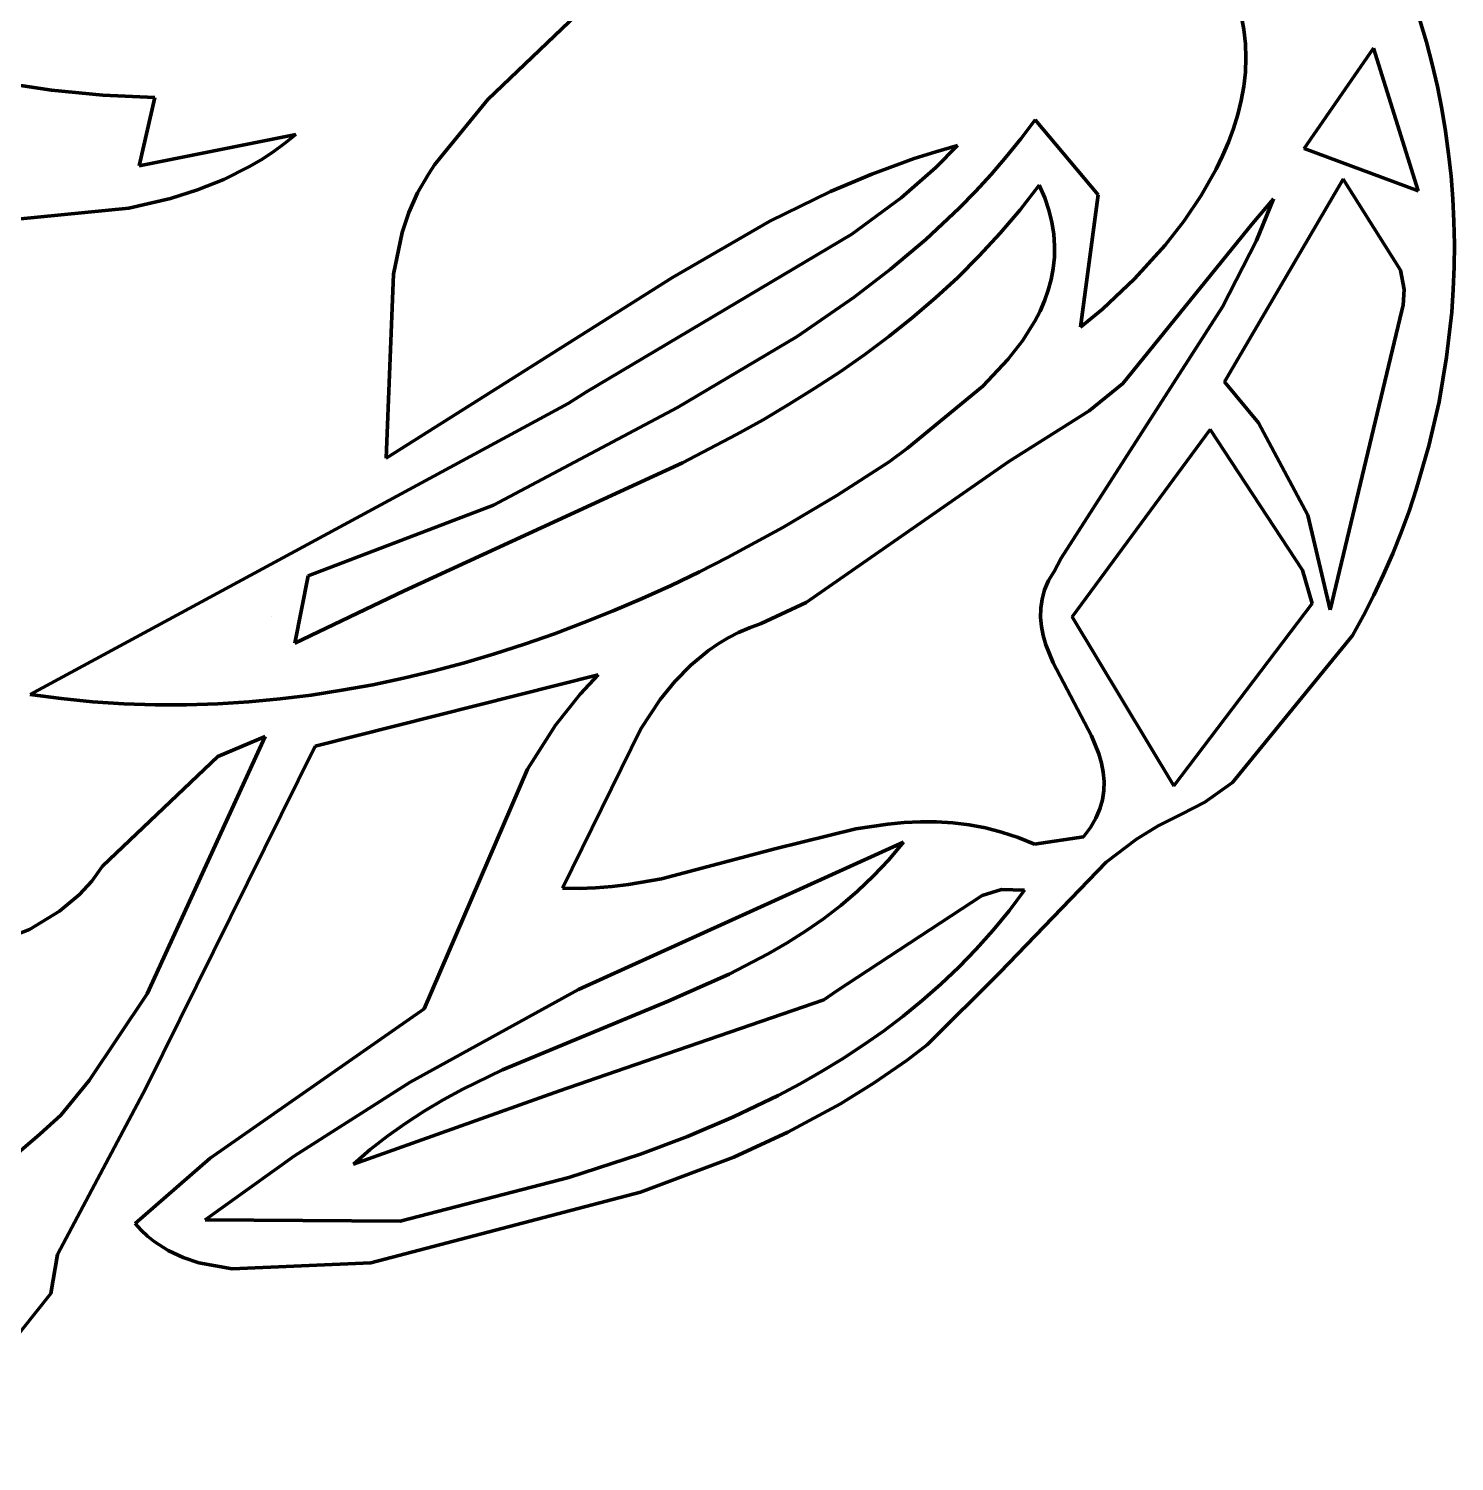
# Model space of a CAD drawing. Header units: millimetres. Extents: x 0 to 10.4, y 0 to 10.4.
# Drawn here: x 7.602 to 8.284, y 5.383 to 6.069 of the extents above; entities that cross this region are included whole.
import ezdxf

# ---------------------------------------------------------------- set-up
doc = ezdxf.new("R2010")
doc.units = ezdxf.units.MM
doc.layers.add('color#2b2b2bff', color=7, linetype='CONTINUOUS', lineweight=100)
doc.layers.add('color#fdfdfdff', color=7, linetype='CONTINUOUS', lineweight=100)

msp = doc.modelspace()

# ---------------------------------------------------------------- linework, layer by layer
at = {"layer": 'color#2b2b2bff'}
for p, q in [((7.94203, 6.14974), (7.82203, 6.03493)), ((8.18378, 6.06844), (8.18247, 6.07525)), ((8.18453, 6.06163), (8.18378, 6.06844)), ((8.26798, 6.07284), (8.27109, 6.06235)), ((8.18476, 6.05481), (8.18453, 6.06163)), ((8.27109, 6.06235), (8.27387, 6.05179)), ((8.18448, 6.048), (8.18476, 6.05481)), ((8.24582, 6.05953), (8.21258, 6.01156)), ((8.26711, 5.99122), (8.24582, 6.05953)), ((8.18372, 6.04122), (8.18448, 6.048)), ((8.27387, 6.05179), (8.27633, 6.04116)), ((7.61325, 6.03941), (7.58903, 6.04303)), ((8.18251, 6.03446), (8.18372, 6.04122)), ((8.27633, 6.04116), (8.27845, 6.03048)), ((7.63778, 6.03701), (7.61325, 6.03941)), ((7.66262, 6.03585), (7.63778, 6.03701)), ((7.65517, 6.00327), (7.66262, 6.03585)), ((7.82203, 6.03493), (7.79988, 6.00786)), ((8.18086, 6.02775), (8.18251, 6.03446)), ((8.17881, 6.02109), (8.18086, 6.02775)), ((8.27845, 6.03048), (8.28026, 6.01976)), ((8.07712, 6.01618), (8.0839, 6.02517)), ((8.0839, 6.02517), (8.11407, 5.98933)), ((8.17638, 6.0145), (8.17881, 6.02109)), ((7.73011, 6.01816), (7.65517, 6.00327)), ((7.71921, 6.0098), (7.72474, 6.01382)), ((7.72474, 6.01382), (7.73011, 6.01816)), ((8.07009, 6.00748), (8.07712, 6.01618)), ((8.1736, 6.00797), (8.17638, 6.0145)), ((8.28026, 6.01976), (8.28174, 6.009)), ((7.71353, 6.00609), (7.71921, 6.0098)), ((7.79988, 6.00786), (7.79658, 6.0036)), ((8.00572, 5.99928), (8.02599, 6.00667)), ((8.02599, 6.00667), (8.03633, 6.00995)), ((8.03633, 6.00995), (8.0468, 6.01293)), ((8.0468, 6.01293), (8.03637, 6.00243)), ((8.06281, 5.99905), (8.07009, 6.00748)), ((8.17048, 6.00153), (8.1736, 6.00797)), ((8.21258, 6.01156), (8.26711, 5.99122)), ((8.28174, 6.009), (8.28289, 5.9982)), ((7.69566, 5.99667), (7.7077, 6.00267)), ((7.7077, 6.00267), (7.71353, 6.00609)), ((7.79658, 6.0036), (7.79358, 5.99924)), ((8.03637, 6.00243), (8.01976, 5.98794)), ((8.16334, 5.98895), (8.17048, 6.00153)), ((7.68315, 5.99167), (7.69566, 5.99667)), ((7.79358, 5.99924), (7.78843, 5.99024)), ((7.98593, 5.99088), (8.00572, 5.99928)), ((8.05531, 5.9909), (8.06281, 5.99905)), ((8.08587, 5.99399), (8.0767, 5.98218)), ((8.08847, 5.98795), (8.08587, 5.99399)), ((8.23131, 5.99681), (8.17455, 5.8998)), ((8.25868, 5.95326), (8.23131, 5.99681)), ((8.28289, 5.9982), (8.28373, 5.98738)), ((7.65026, 5.98289), (7.67023, 5.98758)), ((7.67023, 5.98758), (7.68315, 5.99167)), ((7.78843, 5.99024), (7.7843, 5.98091)), ((7.95701, 5.97667), (7.98593, 5.99088)), ((8.01976, 5.98794), (7.99613, 5.97053)), ((8.04759, 5.98299), (8.05531, 5.9909)), ((8.09048, 5.98201), (8.08847, 5.98795)), ((8.11361, 5.98584), (8.10567, 5.92602)), ((8.11407, 5.98933), (8.11361, 5.98584)), ((8.15517, 5.97682), (8.16334, 5.98895)), ((8.19788, 5.98741), (8.18792, 5.97552)), ((8.18981, 5.96741), (8.19788, 5.98741)), ((8.28373, 5.98738), (8.28425, 5.97655)), ((7.554, 5.9734), (7.65026, 5.98289)), ((7.7843, 5.98091), (7.78109, 5.97128)), ((8.03153, 5.96791), (8.04759, 5.98299)), ((8.0767, 5.98218), (8.06713, 5.9709)), ((8.09192, 5.9762), (8.09048, 5.98201)), ((7.91034, 5.94975), (7.95701, 5.97667)), ((8.09283, 5.97049), (8.09192, 5.9762)), ((8.18792, 5.97552), (8.12583, 5.89896)), ((8.14616, 5.96524), (8.15517, 5.97682)), ((8.28425, 5.97655), (8.28446, 5.96571)), ((7.78109, 5.97128), (7.77692, 5.95132)), ((7.99613, 5.97053), (7.86927, 5.89508)), ((8.01472, 5.95372), (8.03153, 5.96791)), ((8.06713, 5.9709), (8.05717, 5.96013)), ((8.09323, 5.96489), (8.09283, 5.97049)), ((8.1315, 5.94906), (8.14616, 5.96524)), ((8.17346, 5.9357), (8.18981, 5.96741)), ((8.28446, 5.96571), (8.28435, 5.95487)), ((8.05717, 5.96013), (8.04685, 5.94983)), ((8.09258, 5.95404), (8.09313, 5.95941)), ((8.09313, 5.95941), (8.09323, 5.96489)), ((7.99725, 5.94032), (8.01472, 5.95372)), ((8.09158, 5.94877), (8.09258, 5.95404)), ((8.2604, 5.94393), (8.25868, 5.95326)), ((8.28435, 5.95487), (8.28392, 5.94404)), ((7.77692, 5.95132), (7.77333, 5.86327)), ((7.77333, 5.86327), (7.91034, 5.94975)), ((8.04685, 5.94983), (8.03619, 5.93999)), ((8.09017, 5.94361), (8.09158, 5.94877)), ((8.11606, 5.93459), (8.1315, 5.94906)), ((7.97001, 5.92153), (7.99725, 5.94032)), ((8.03619, 5.93999), (8.02521, 5.93058)), ((8.08622, 5.93362), (8.08838, 5.93856)), ((8.08838, 5.93856), (8.09017, 5.94361)), ((8.25993, 5.93651), (8.2604, 5.94393)), ((8.28392, 5.94404), (8.28319, 5.93323)), ((8.08372, 5.92878), (8.08622, 5.93362)), ((8.09637, 5.81539), (8.17346, 5.9357)), ((8.10567, 5.92602), (8.11606, 5.93459)), ((8.22512, 5.79074), (8.25938, 5.93395)), ((8.25938, 5.93395), (8.25993, 5.93651)), ((8.28319, 5.93323), (8.28078, 5.91168)), ((8.02521, 5.93058), (8.01393, 5.92157)), ((8.07782, 5.91941), (8.08372, 5.92878)), ((7.91283, 5.88751), (7.97001, 5.92153)), ((8.01393, 5.92157), (8.00236, 5.91294)), ((8.07086, 5.91045), (8.07782, 5.91941)), ((8.00236, 5.91294), (7.99054, 5.90466)), ((8.05891, 5.89775), (8.07086, 5.91045)), ((8.28078, 5.91168), (8.27715, 5.8903)), ((7.99054, 5.90466), (7.97846, 5.89671)), ((7.97846, 5.89671), (7.96617, 5.88907)), ((8.02289, 5.86808), (8.05891, 5.89775)), ((8.12583, 5.89896), (8.10981, 5.88587)), ((8.17455, 5.8998), (8.19074, 5.88014)), ((7.86927, 5.89508), (7.86044, 5.88945)), ((8.27715, 5.8903), (8.27231, 5.86915)), ((7.86044, 5.88945), (7.60299, 5.75024)), ((7.82478, 5.84087), (7.91283, 5.88751)), ((7.96617, 5.88907), (7.95368, 5.8817)), ((8.10981, 5.88587), (8.0964, 5.8775)), ((7.95368, 5.8817), (7.941, 5.87459)), ((8.0964, 5.8775), (8.07137, 5.86173)), ((8.16765, 5.87704), (8.10159, 5.7874)), ((8.21177, 5.80967), (8.16765, 5.87704)), ((8.19074, 5.88014), (8.21439, 5.836)), ((7.941, 5.87459), (7.91518, 5.86102)), ((8.01403, 5.86158), (8.02289, 5.86808)), ((8.27231, 5.86915), (8.26626, 5.84828)), ((7.91518, 5.86102), (7.78194, 5.79985)), ((8.07137, 5.86173), (7.97437, 5.79418)), ((7.98901, 5.8454), (8.01403, 5.86158)), ((7.96323, 5.83008), (7.98901, 5.8454)), ((8.26626, 5.84828), (8.26279, 5.83798)), ((7.73611, 5.80704), (7.82478, 5.84087)), ((8.21439, 5.836), (8.22512, 5.79074)), ((8.26279, 5.83798), (8.25902, 5.82777)), ((7.93677, 5.8157), (7.96323, 5.83008)), ((8.25902, 5.82777), (8.25496, 5.81766)), ((7.9233, 5.8089), (7.93677, 5.8157)), ((8.09298, 5.80911), (8.09637, 5.81539)), ((8.25496, 5.81766), (8.2506, 5.80767)), ((7.90968, 5.80238), (7.9233, 5.8089)), ((8.09035, 5.80469), (8.09298, 5.80911)), ((8.21649, 5.79376), (8.21177, 5.80967)), ((8.2506, 5.80767), (8.24596, 5.7978)), ((7.72969, 5.77475), (7.73611, 5.80704)), ((7.89591, 5.79614), (7.90968, 5.80238)), ((8.08844, 5.80028), (8.09035, 5.80469)), ((7.78194, 5.79985), (7.72969, 5.77475)), ((7.88202, 5.7902), (7.89591, 5.79614)), ((7.97437, 5.79418), (7.95284, 5.78416)), ((8.08657, 5.79149), (8.0872, 5.79588)), ((8.0872, 5.79588), (8.08844, 5.80028)), ((8.15027, 5.70651), (8.21649, 5.79376)), ((8.24596, 5.7978), (8.24102, 5.78806)), ((7.71849, 5.78752), (7.71849, 5.78752)), ((7.868, 5.78457), (7.88202, 5.7902)), ((8.0865, 5.78711), (8.08657, 5.79149)), ((8.08693, 5.78274), (8.0865, 5.78711)), ((8.10159, 5.7874), (8.15027, 5.70651)), ((8.24102, 5.78806), (8.2358, 5.77845)), ((7.85386, 5.77926), (7.868, 5.78457)), ((7.94729, 5.78215), (7.942, 5.77984)), ((7.95284, 5.78416), (7.94729, 5.78215)), ((8.0878, 5.77837), (8.08693, 5.78274)), ((7.82526, 5.76967), (7.83961, 5.77429)), ((7.83961, 5.77429), (7.85386, 5.77926)), ((7.93219, 5.77436), (7.92763, 5.77122)), ((7.93697, 5.77724), (7.93219, 5.77436)), ((7.942, 5.77984), (7.93697, 5.77724)), ((8.08906, 5.77401), (8.0878, 5.77837)), ((8.09253, 5.76529), (8.08906, 5.77401)), ((8.2358, 5.77845), (8.17838, 5.70811)), ((7.81082, 5.7654), (7.82526, 5.76967)), ((7.92763, 5.77122), (7.91917, 5.76422)), ((7.87485, 5.75965), (7.7394, 5.72546)), ((7.78167, 5.758), (7.79628, 5.76151)), ((7.79628, 5.76151), (7.81082, 5.7654)), ((7.86618, 5.75029), (7.87485, 5.75965)), ((7.91917, 5.76422), (7.9115, 5.75636)), ((8.11085, 5.73048), (8.09253, 5.76529)), ((7.75224, 5.75218), (7.76699, 5.75489)), ((7.76699, 5.75489), (7.78167, 5.758)), ((7.9115, 5.75636), (7.90453, 5.74776)), ((7.60299, 5.75024), (7.61795, 5.7482)), ((7.61795, 5.7482), (7.63292, 5.74668)), ((7.63292, 5.74668), (7.64789, 5.74569)), ((7.69278, 5.74568), (7.7077, 5.74663)), ((7.7077, 5.74663), (7.72259, 5.74804)), ((7.72259, 5.74804), (7.73744, 5.7499)), ((7.73744, 5.7499), (7.75224, 5.75218)), ((7.85447, 5.73548), (7.86618, 5.75029)), ((7.90453, 5.74776), (7.89516, 5.73376)), ((7.64789, 5.74569), (7.66287, 5.7452)), ((7.66287, 5.7452), (7.67783, 5.7452)), ((7.67783, 5.7452), (7.69278, 5.74568)), ((7.84098, 5.7145), (7.85447, 5.73548)), ((7.89516, 5.73376), (7.85776, 5.65749)), ((7.7394, 5.72546), (7.6584, 5.56176)), ((7.65907, 5.60689), (7.7155, 5.73014)), ((7.7155, 5.73014), (7.69283, 5.72045)), ((8.11432, 5.72175), (8.11085, 5.73048)), ((7.69283, 5.72045), (7.63771, 5.66801)), ((8.11557, 5.71738), (8.11432, 5.72175)), ((7.79152, 5.59969), (7.84098, 5.7145)), ((8.11644, 5.713), (8.11557, 5.71738)), ((8.11687, 5.70861), (8.11644, 5.713)), ((8.11679, 5.70421), (8.11687, 5.70861)), ((8.17838, 5.70811), (8.165, 5.69864)), ((8.11491, 5.69539), (8.11616, 5.69981)), ((8.11616, 5.69981), (8.11679, 5.70421)), ((8.165, 5.69864), (8.15387, 5.69292)), ((8.11036, 5.68652), (8.113, 5.69096)), ((8.113, 5.69096), (8.11491, 5.69539)), ((8.15387, 5.69292), (8.14274, 5.68736)), ((7.9594, 5.67637), (7.99803, 5.68583)), ((7.99803, 5.68583), (8.01348, 5.68818)), ((8.01348, 5.68818), (8.02122, 5.6889)), ((8.02122, 5.6889), (8.02896, 5.68926)), ((8.02896, 5.68926), (8.03672, 5.68923)), ((8.03672, 5.68923), (8.04448, 5.68876)), ((8.04448, 5.68876), (8.05226, 5.68782)), ((8.05226, 5.68782), (8.06006, 5.68637)), ((8.06006, 5.68637), (8.06787, 5.68438)), ((8.06787, 5.68438), (8.0757, 5.6818)), ((8.10695, 5.68207), (8.11036, 5.68652)), ((8.14274, 5.68736), (8.13232, 5.68095)), ((8.02086, 5.67949), (7.86537, 5.60899)), ((8.01393, 5.67114), (8.02086, 5.67949)), ((8.0757, 5.6818), (8.08355, 5.6786)), ((8.08355, 5.6786), (8.10695, 5.68207)), ((8.13232, 5.68095), (8.1178, 5.66999)), ((7.90504, 5.66198), (7.9594, 5.67637)), ((8.00662, 5.66335), (8.01393, 5.67114)), ((7.63771, 5.66801), (7.6325, 5.66084)), ((8.1178, 5.66999), (8.06697, 5.6172)), ((7.6325, 5.66084), (7.6267, 5.65453)), ((7.85776, 5.65749), (7.8657, 5.65735)), ((7.8657, 5.65735), (7.87361, 5.65762)), ((7.87361, 5.65762), (7.8815, 5.65826)), ((7.8815, 5.65826), (7.88937, 5.65922)), ((7.88937, 5.65922), (7.90504, 5.66198)), ((7.99895, 5.65607), (8.00662, 5.66335)), ((8.06785, 5.6568), (8.05858, 5.65392)), ((8.07878, 5.65654), (8.06785, 5.6568)), ((7.6267, 5.65453), (7.61704, 5.64643)), ((8.05858, 5.65392), (7.98907, 5.60839)), ((7.99096, 5.64927), (7.99895, 5.65607)), ((8.07143, 5.64673), (8.07878, 5.65654)), ((7.61704, 5.64643), (7.60272, 5.63774)), ((7.97408, 5.63694), (7.98266, 5.6429)), ((7.98266, 5.6429), (7.99096, 5.64927)), ((8.06374, 5.63733), (8.07143, 5.64673)), ((7.60272, 5.63774), (7.53109, 5.60975)), ((7.96525, 5.63135), (7.97408, 5.63694)), ((8.05573, 5.62834), (8.06374, 5.63733)), ((7.9562, 5.62608), (7.96525, 5.63135)), ((7.93749, 5.61639), (7.9562, 5.62608)), ((8.04741, 5.61976), (8.05573, 5.62834)), ((7.90836, 5.60339), (7.93749, 5.61639)), ((8.06697, 5.6172), (8.03231, 5.5827)), ((8.03879, 5.61155), (8.04741, 5.61976)), ((7.86537, 5.60899), (7.78489, 5.56459)), ((8.02989, 5.60372), (8.03879, 5.61155)), ((7.63127, 5.56549), (7.65907, 5.60689)), ((7.8291, 5.5706), (7.90836, 5.60339)), ((7.98282, 5.60413), (7.8878, 5.57141)), ((7.98907, 5.60839), (7.98282, 5.60413)), ((8.02073, 5.59625), (8.02989, 5.60372)), ((7.68913, 5.52827), (7.79152, 5.59969)), ((8.01131, 5.58913), (8.02073, 5.59625)), ((8.00165, 5.58235), (8.01131, 5.58913)), ((7.99177, 5.57589), (8.00165, 5.58235)), ((8.03231, 5.5827), (8.02268, 5.5752)), ((7.98168, 5.56973), (7.99177, 5.57589)), ((8.02268, 5.5752), (8.00691, 5.56431)), ((7.81002, 5.56123), (7.8291, 5.5706)), ((7.8878, 5.57141), (7.85631, 5.56046)), ((7.97139, 5.56388), (7.98168, 5.56973)), ((7.6584, 5.56176), (7.61609, 5.48225)), ((7.61772, 5.54891), (7.63127, 5.56549)), ((7.78489, 5.56459), (7.72951, 5.52935)), ((7.80073, 5.55616), (7.81002, 5.56123)), ((7.96092, 5.55832), (7.97139, 5.56388)), ((8.00691, 5.56431), (7.99069, 5.55428)), ((7.85631, 5.56046), (7.75776, 5.52549)), ((7.79163, 5.55078), (7.80073, 5.55616)), ((7.93949, 5.548), (7.96092, 5.55832)), ((7.99069, 5.55428), (7.96559, 5.54072)), ((7.60769, 5.53979), (7.61772, 5.54891)), ((7.78277, 5.54506), (7.79163, 5.55078)), ((7.91749, 5.53867), (7.93949, 5.548)), ((7.77415, 5.53897), (7.78277, 5.54506)), ((7.96559, 5.54072), (7.93969, 5.52878)), ((7.59742, 5.53097), (7.60769, 5.53979)), ((7.7658, 5.53246), (7.77415, 5.53897)), ((7.89506, 5.53025), (7.91749, 5.53867)), ((7.65328, 5.49705), (7.68913, 5.52827)), ((7.72951, 5.52935), (7.68674, 5.49875)), ((7.75776, 5.52549), (7.7658, 5.53246)), ((7.86081, 5.51908), (7.89506, 5.53025)), ((7.93969, 5.52878), (7.89513, 5.51194)), ((7.78012, 5.49814), (7.86081, 5.51908)), ((7.89513, 5.51194), (7.76597, 5.47822)), ((7.65617, 5.49389), (7.65328, 5.49705)), ((7.6592, 5.49102), (7.65617, 5.49389)), ((7.68674, 5.49875), (7.78012, 5.49814)), ((7.66236, 5.48844), (7.6592, 5.49102)), ((7.66908, 5.48407), (7.66236, 5.48844)), ((7.61609, 5.48225), (7.61291, 5.4635)), ((7.67624, 5.48068), (7.66908, 5.48407)), ((7.68378, 5.47816), (7.67624, 5.48068)), ((7.69977, 5.47533), (7.68378, 5.47816)), ((7.76597, 5.47822), (7.69977, 5.47533)), ((7.61291, 5.4635), (7.5487, 5.38319))]:
    msp.add_line(p, q, dxfattribs=at)
at = {"layer": 'color#fdfdfdff'}
for p, q in [((7.82203, 6.03493), (7.94203, 6.14974)), ((8.18247, 6.07525), (8.18378, 6.06844)), ((8.18378, 6.06844), (8.18453, 6.06163)), ((8.27109, 6.06235), (8.26798, 6.07284)), ((8.18453, 6.06163), (8.18476, 6.05481)), ((8.27387, 6.05179), (8.27109, 6.06235)), ((8.18476, 6.05481), (8.18448, 6.048)), ((8.21258, 6.01156), (8.24582, 6.05953)), ((8.24582, 6.05953), (8.26711, 5.99122)), ((8.18448, 6.048), (8.18372, 6.04122)), ((8.27633, 6.04116), (8.27387, 6.05179)), ((7.58903, 6.04303), (7.61325, 6.03941)), ((8.18372, 6.04122), (8.18251, 6.03446)), ((8.27845, 6.03048), (8.27633, 6.04116)), ((7.61325, 6.03941), (7.63778, 6.03701)), ((7.63778, 6.03701), (7.66262, 6.03585)), ((7.66262, 6.03585), (7.65517, 6.00327)), ((7.79988, 6.00786), (7.82203, 6.03493)), ((8.18251, 6.03446), (8.18086, 6.02775)), ((8.18086, 6.02775), (8.17881, 6.02109)), ((8.28026, 6.01976), (8.27845, 6.03048)), ((8.0839, 6.02517), (8.07712, 6.01618)), ((8.11407, 5.98933), (8.0839, 6.02517)), ((8.17881, 6.02109), (8.17638, 6.0145)), ((7.65517, 6.00327), (7.73011, 6.01816)), ((7.72474, 6.01382), (7.71921, 6.0098)), ((7.73011, 6.01816), (7.72474, 6.01382)), ((8.07712, 6.01618), (8.07009, 6.00748)), ((8.17638, 6.0145), (8.1736, 6.00797)), ((8.28174, 6.009), (8.28026, 6.01976)), ((7.71921, 6.0098), (7.71353, 6.00609)), ((7.79658, 6.0036), (7.79988, 6.00786)), ((8.02599, 6.00667), (8.00572, 5.99928)), ((8.03633, 6.00995), (8.02599, 6.00667)), ((8.0468, 6.01293), (8.03633, 6.00995)), ((8.03637, 6.00243), (8.0468, 6.01293)), ((8.07009, 6.00748), (8.06281, 5.99905)), ((8.1736, 6.00797), (8.17048, 6.00153)), ((8.26711, 5.99122), (8.21258, 6.01156)), ((8.28289, 5.9982), (8.28174, 6.009)), ((7.7077, 6.00267), (7.69566, 5.99667)), ((7.71353, 6.00609), (7.7077, 6.00267)), ((7.79358, 5.99924), (7.79658, 6.0036)), ((8.01976, 5.98794), (8.03637, 6.00243)), ((8.17048, 6.00153), (8.16334, 5.98895)), ((7.69566, 5.99667), (7.68315, 5.99167)), ((7.78843, 5.99024), (7.79358, 5.99924)), ((8.00572, 5.99928), (7.98593, 5.99088)), ((8.06281, 5.99905), (8.05531, 5.9909)), ((8.0767, 5.98218), (8.08587, 5.99399)), ((8.08587, 5.99399), (8.08847, 5.98795)), ((8.17455, 5.8998), (8.23131, 5.99681)), ((8.23131, 5.99681), (8.25868, 5.95326)), ((8.28373, 5.98738), (8.28289, 5.9982)), ((7.67023, 5.98758), (7.65026, 5.98289)), ((7.68315, 5.99167), (7.67023, 5.98758)), ((7.7843, 5.98091), (7.78843, 5.99024)), ((7.98593, 5.99088), (7.95701, 5.97667)), ((7.99613, 5.97053), (8.01976, 5.98794)), ((8.05531, 5.9909), (8.04759, 5.98299)), ((8.08847, 5.98795), (8.09048, 5.98201)), ((8.10567, 5.92602), (8.11361, 5.98584)), ((8.11361, 5.98584), (8.11407, 5.98933)), ((8.16334, 5.98895), (8.15517, 5.97682)), ((8.18792, 5.97552), (8.19788, 5.98741)), ((8.19788, 5.98741), (8.18981, 5.96741)), ((8.28425, 5.97655), (8.28373, 5.98738)), ((7.65026, 5.98289), (7.554, 5.9734)), ((7.78109, 5.97128), (7.7843, 5.98091)), ((8.04759, 5.98299), (8.03153, 5.96791)), ((8.06713, 5.9709), (8.0767, 5.98218)), ((8.09048, 5.98201), (8.09192, 5.9762)), ((7.95701, 5.97667), (7.91034, 5.94975)), ((8.09192, 5.9762), (8.09283, 5.97049)), ((8.12583, 5.89896), (8.18792, 5.97552)), ((8.15517, 5.97682), (8.14616, 5.96524)), ((8.28446, 5.96571), (8.28425, 5.97655)), ((7.77692, 5.95132), (7.78109, 5.97128)), ((7.86927, 5.89508), (7.99613, 5.97053)), ((8.03153, 5.96791), (8.01472, 5.95372)), ((8.05717, 5.96013), (8.06713, 5.9709)), ((8.09283, 5.97049), (8.09323, 5.96489)), ((8.14616, 5.96524), (8.1315, 5.94906)), ((8.18981, 5.96741), (8.17346, 5.9357)), ((8.28435, 5.95487), (8.28446, 5.96571)), ((8.04685, 5.94983), (8.05717, 5.96013)), ((8.09313, 5.95941), (8.09258, 5.95404)), ((8.09323, 5.96489), (8.09313, 5.95941)), ((8.01472, 5.95372), (7.99725, 5.94032)), ((8.09258, 5.95404), (8.09158, 5.94877)), ((8.25868, 5.95326), (8.2604, 5.94393)), ((8.28392, 5.94404), (8.28435, 5.95487)), ((7.77333, 5.86327), (7.77692, 5.95132)), ((7.91034, 5.94975), (7.77333, 5.86327)), ((8.03619, 5.93999), (8.04685, 5.94983)), ((8.09158, 5.94877), (8.09017, 5.94361)), ((8.1315, 5.94906), (8.11606, 5.93459)), ((7.99725, 5.94032), (7.97001, 5.92153)), ((8.02521, 5.93058), (8.03619, 5.93999)), ((8.08838, 5.93856), (8.08622, 5.93362)), ((8.09017, 5.94361), (8.08838, 5.93856)), ((8.2604, 5.94393), (8.25993, 5.93651)), ((8.28319, 5.93323), (8.28392, 5.94404)), ((8.08622, 5.93362), (8.08372, 5.92878)), ((8.17346, 5.9357), (8.09637, 5.81539)), ((8.11606, 5.93459), (8.10567, 5.92602)), ((8.25938, 5.93395), (8.22512, 5.79074)), ((8.25993, 5.93651), (8.25938, 5.93395)), ((8.28078, 5.91168), (8.28319, 5.93323)), ((8.01393, 5.92157), (8.02521, 5.93058)), ((8.08372, 5.92878), (8.07782, 5.91941)), ((7.97001, 5.92153), (7.91283, 5.88751)), ((8.00236, 5.91294), (8.01393, 5.92157)), ((8.07782, 5.91941), (8.07086, 5.91045)), ((7.99054, 5.90466), (8.00236, 5.91294)), ((8.07086, 5.91045), (8.05891, 5.89775)), ((8.27715, 5.8903), (8.28078, 5.91168)), ((7.97846, 5.89671), (7.99054, 5.90466)), ((7.96617, 5.88907), (7.97846, 5.89671)), ((8.05891, 5.89775), (8.02289, 5.86808)), ((8.10981, 5.88587), (8.12583, 5.89896)), ((8.19074, 5.88014), (8.17455, 5.8998)), ((7.86044, 5.88945), (7.86927, 5.89508)), ((8.27231, 5.86915), (8.27715, 5.8903)), ((7.60299, 5.75024), (7.86044, 5.88945)), ((7.91283, 5.88751), (7.82478, 5.84087)), ((7.95368, 5.8817), (7.96617, 5.88907)), ((8.0964, 5.8775), (8.10981, 5.88587)), ((7.941, 5.87459), (7.95368, 5.8817)), ((8.07137, 5.86173), (8.0964, 5.8775)), ((8.10159, 5.7874), (8.16765, 5.87704)), ((8.16765, 5.87704), (8.21177, 5.80967)), ((8.21439, 5.836), (8.19074, 5.88014)), ((7.91518, 5.86102), (7.941, 5.87459)), ((8.02289, 5.86808), (8.01403, 5.86158)), ((8.26626, 5.84828), (8.27231, 5.86915)), ((7.78194, 5.79985), (7.91518, 5.86102)), ((7.97437, 5.79418), (8.07137, 5.86173)), ((8.01403, 5.86158), (7.98901, 5.8454)), ((7.98901, 5.8454), (7.96323, 5.83008)), ((8.26279, 5.83798), (8.26626, 5.84828)), ((7.82478, 5.84087), (7.73611, 5.80704)), ((8.22512, 5.79074), (8.21439, 5.836)), ((8.25902, 5.82777), (8.26279, 5.83798)), ((7.96323, 5.83008), (7.93677, 5.8157)), ((8.25496, 5.81766), (8.25902, 5.82777)), ((7.93677, 5.8157), (7.9233, 5.8089)), ((8.09637, 5.81539), (8.09298, 5.80911)), ((8.2506, 5.80767), (8.25496, 5.81766)), ((7.9233, 5.8089), (7.90968, 5.80238)), ((8.09298, 5.80911), (8.09035, 5.80469)), ((8.21177, 5.80967), (8.21649, 5.79376)), ((8.24596, 5.7978), (8.2506, 5.80767)), ((7.73611, 5.80704), (7.72969, 5.77475)), ((7.90968, 5.80238), (7.89591, 5.79614)), ((8.09035, 5.80469), (8.08844, 5.80028)), ((7.72969, 5.77475), (7.78194, 5.79985)), ((7.89591, 5.79614), (7.88202, 5.7902)), ((7.95284, 5.78416), (7.97437, 5.79418)), ((8.0872, 5.79588), (8.08657, 5.79149)), ((8.08844, 5.80028), (8.0872, 5.79588)), ((8.21649, 5.79376), (8.15027, 5.70651)), ((8.24102, 5.78806), (8.24596, 5.7978)), ((7.71849, 5.78752), (7.71849, 5.78752)), ((7.88202, 5.7902), (7.868, 5.78457)), ((8.08657, 5.79149), (8.0865, 5.78711)), ((8.0865, 5.78711), (8.08693, 5.78274)), ((8.15027, 5.70651), (8.10159, 5.7874)), ((8.2358, 5.77845), (8.24102, 5.78806)), ((7.868, 5.78457), (7.85386, 5.77926)), ((7.942, 5.77984), (7.94729, 5.78215)), ((7.94729, 5.78215), (7.95284, 5.78416)), ((8.08693, 5.78274), (8.0878, 5.77837)), ((7.83961, 5.77429), (7.82526, 5.76967)), ((7.85386, 5.77926), (7.83961, 5.77429)), ((7.92763, 5.77122), (7.93219, 5.77436)), ((7.93219, 5.77436), (7.93697, 5.77724)), ((7.93697, 5.77724), (7.942, 5.77984)), ((8.0878, 5.77837), (8.08906, 5.77401)), ((8.08906, 5.77401), (8.09253, 5.76529)), ((8.17838, 5.70811), (8.2358, 5.77845)), ((7.82526, 5.76967), (7.81082, 5.7654)), ((7.91917, 5.76422), (7.92763, 5.77122)), ((7.7394, 5.72546), (7.87485, 5.75965)), ((7.79628, 5.76151), (7.78167, 5.758)), ((7.81082, 5.7654), (7.79628, 5.76151)), ((7.87485, 5.75965), (7.86618, 5.75029)), ((7.9115, 5.75636), (7.91917, 5.76422)), ((8.09253, 5.76529), (8.11085, 5.73048)), ((7.76699, 5.75489), (7.75224, 5.75218)), ((7.78167, 5.758), (7.76699, 5.75489)), ((7.90453, 5.74776), (7.9115, 5.75636)), ((7.61795, 5.7482), (7.60299, 5.75024)), ((7.63292, 5.74668), (7.61795, 5.7482)), ((7.64789, 5.74569), (7.63292, 5.74668)), ((7.7077, 5.74663), (7.69278, 5.74568)), ((7.72259, 5.74804), (7.7077, 5.74663)), ((7.73744, 5.7499), (7.72259, 5.74804)), ((7.75224, 5.75218), (7.73744, 5.7499)), ((7.86618, 5.75029), (7.85447, 5.73548)), ((7.89516, 5.73376), (7.90453, 5.74776)), ((7.66287, 5.7452), (7.64789, 5.74569)), ((7.67783, 5.7452), (7.66287, 5.7452)), ((7.69278, 5.74568), (7.67783, 5.7452)), ((7.85447, 5.73548), (7.84098, 5.7145)), ((7.85776, 5.65749), (7.89516, 5.73376)), ((7.6584, 5.56176), (7.7394, 5.72546)), ((7.7155, 5.73014), (7.65907, 5.60689)), ((7.69283, 5.72045), (7.7155, 5.73014)), ((8.11085, 5.73048), (8.11432, 5.72175)), ((7.63771, 5.66801), (7.69283, 5.72045)), ((8.11432, 5.72175), (8.11557, 5.71738)), ((7.84098, 5.7145), (7.79152, 5.59969)), ((8.11557, 5.71738), (8.11644, 5.713)), ((8.11644, 5.713), (8.11687, 5.70861)), ((8.11687, 5.70861), (8.11679, 5.70421)), ((8.165, 5.69864), (8.17838, 5.70811)), ((8.11616, 5.69981), (8.11491, 5.69539)), ((8.11679, 5.70421), (8.11616, 5.69981)), ((8.15387, 5.69292), (8.165, 5.69864)), ((8.113, 5.69096), (8.11036, 5.68652)), ((8.11491, 5.69539), (8.113, 5.69096)), ((8.14274, 5.68736), (8.15387, 5.69292)), ((7.99803, 5.68583), (7.9594, 5.67637)), ((8.01348, 5.68818), (7.99803, 5.68583)), ((8.02122, 5.6889), (8.01348, 5.68818)), ((8.02896, 5.68926), (8.02122, 5.6889)), ((8.03672, 5.68923), (8.02896, 5.68926)), ((8.04448, 5.68876), (8.03672, 5.68923)), ((8.05226, 5.68782), (8.04448, 5.68876)), ((8.06006, 5.68637), (8.05226, 5.68782)), ((8.06787, 5.68438), (8.06006, 5.68637)), ((8.0757, 5.6818), (8.06787, 5.68438)), ((8.11036, 5.68652), (8.10695, 5.68207)), ((8.13232, 5.68095), (8.14274, 5.68736)), ((7.86537, 5.60899), (8.02086, 5.67949)), ((8.02086, 5.67949), (8.01393, 5.67114)), ((8.08355, 5.6786), (8.0757, 5.6818)), ((8.10695, 5.68207), (8.08355, 5.6786)), ((8.1178, 5.66999), (8.13232, 5.68095)), ((7.9594, 5.67637), (7.90504, 5.66198)), ((8.01393, 5.67114), (8.00662, 5.66335)), ((7.6325, 5.66084), (7.63771, 5.66801)), ((8.06697, 5.6172), (8.1178, 5.66999)), ((7.6267, 5.65453), (7.6325, 5.66084)), ((7.8657, 5.65735), (7.85776, 5.65749)), ((7.87361, 5.65762), (7.8657, 5.65735)), ((7.8815, 5.65826), (7.87361, 5.65762)), ((7.88937, 5.65922), (7.8815, 5.65826)), ((7.90504, 5.66198), (7.88937, 5.65922)), ((8.00662, 5.66335), (7.99895, 5.65607)), ((8.05858, 5.65392), (8.06785, 5.6568)), ((8.06785, 5.6568), (8.07878, 5.65654)), ((7.61704, 5.64643), (7.6267, 5.65453)), ((7.98907, 5.60839), (8.05858, 5.65392)), ((7.99895, 5.65607), (7.99096, 5.64927)), ((8.07878, 5.65654), (8.07143, 5.64673)), ((7.60272, 5.63774), (7.61704, 5.64643)), ((7.98266, 5.6429), (7.97408, 5.63694)), ((7.99096, 5.64927), (7.98266, 5.6429)), ((8.07143, 5.64673), (8.06374, 5.63733)), ((7.53109, 5.60975), (7.60272, 5.63774)), ((7.97408, 5.63694), (7.96525, 5.63135)), ((8.06374, 5.63733), (8.05573, 5.62834)), ((7.96525, 5.63135), (7.9562, 5.62608)), ((7.9562, 5.62608), (7.93749, 5.61639)), ((8.05573, 5.62834), (8.04741, 5.61976)), ((7.93749, 5.61639), (7.90836, 5.60339)), ((8.03231, 5.5827), (8.06697, 5.6172)), ((8.04741, 5.61976), (8.03879, 5.61155)), ((7.78489, 5.56459), (7.86537, 5.60899)), ((8.03879, 5.61155), (8.02989, 5.60372)), ((7.65907, 5.60689), (7.63127, 5.56549)), ((7.90836, 5.60339), (7.8291, 5.5706)), ((7.8878, 5.57141), (7.98282, 5.60413)), ((7.98282, 5.60413), (7.98907, 5.60839)), ((8.02989, 5.60372), (8.02073, 5.59625)), ((7.79152, 5.59969), (7.68913, 5.52827)), ((8.02073, 5.59625), (8.01131, 5.58913)), ((8.01131, 5.58913), (8.00165, 5.58235)), ((8.00165, 5.58235), (7.99177, 5.57589)), ((8.02268, 5.5752), (8.03231, 5.5827)), ((7.99177, 5.57589), (7.98168, 5.56973)), ((8.00691, 5.56431), (8.02268, 5.5752)), ((7.8291, 5.5706), (7.81002, 5.56123)), ((7.85631, 5.56046), (7.8878, 5.57141)), ((7.98168, 5.56973), (7.97139, 5.56388)), ((7.61609, 5.48225), (7.6584, 5.56176)), ((7.63127, 5.56549), (7.61772, 5.54891)), ((7.72951, 5.52935), (7.78489, 5.56459)), ((7.81002, 5.56123), (7.80073, 5.55616)), ((7.97139, 5.56388), (7.96092, 5.55832)), ((7.99069, 5.55428), (8.00691, 5.56431)), ((7.75776, 5.52549), (7.85631, 5.56046)), ((7.80073, 5.55616), (7.79163, 5.55078)), ((7.96092, 5.55832), (7.93949, 5.548)), ((7.96559, 5.54072), (7.99069, 5.55428)), ((7.61772, 5.54891), (7.60769, 5.53979)), ((7.79163, 5.55078), (7.78277, 5.54506)), ((7.93949, 5.548), (7.91749, 5.53867)), ((7.78277, 5.54506), (7.77415, 5.53897)), ((7.93969, 5.52878), (7.96559, 5.54072)), ((7.60769, 5.53979), (7.59742, 5.53097)), ((7.77415, 5.53897), (7.7658, 5.53246)), ((7.91749, 5.53867), (7.89506, 5.53025)), ((7.68913, 5.52827), (7.65328, 5.49705)), ((7.68674, 5.49875), (7.72951, 5.52935)), ((7.7658, 5.53246), (7.75776, 5.52549)), ((7.89506, 5.53025), (7.86081, 5.51908)), ((7.89513, 5.51194), (7.93969, 5.52878)), ((7.86081, 5.51908), (7.78012, 5.49814)), ((7.76597, 5.47822), (7.89513, 5.51194)), ((7.65328, 5.49705), (7.65617, 5.49389)), ((7.65617, 5.49389), (7.6592, 5.49102)), ((7.78012, 5.49814), (7.68674, 5.49875)), ((7.6592, 5.49102), (7.66236, 5.48844)), ((7.66236, 5.48844), (7.66908, 5.48407)), ((7.61291, 5.4635), (7.61609, 5.48225)), ((7.66908, 5.48407), (7.67624, 5.48068)), ((7.67624, 5.48068), (7.68378, 5.47816)), ((7.68378, 5.47816), (7.69977, 5.47533)), ((7.69977, 5.47533), (7.76597, 5.47822)), ((7.5487, 5.38319), (7.61291, 5.4635))]:
    msp.add_line(p, q, dxfattribs=at)

doc.saveas('drawing.dxf')
